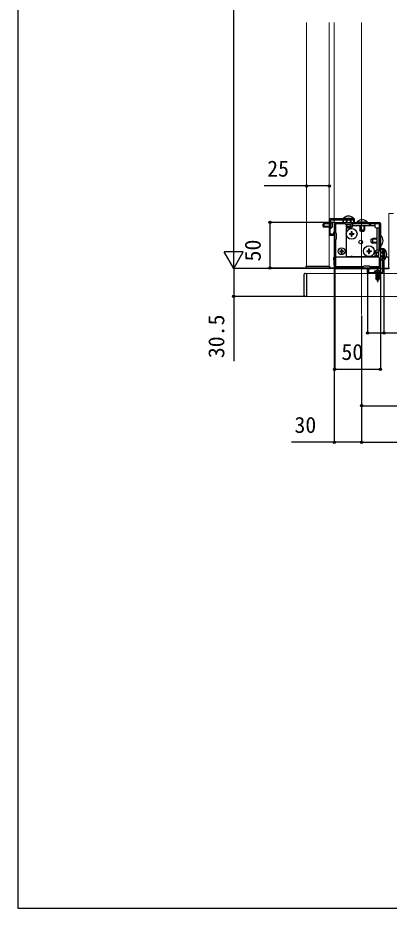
# Model space of a CAD drawing. Units: millimetres, scale not verified. Extents: x -1049 to 1051, y -1574 to 1565.
# Drawn here: x -1049 to -641, y -1574 to -598 of the extents above; entities that cross this region are included whole.
import ezdxf
from ezdxf.enums import TextEntityAlignment as Align

# ---------------------------------------------------------------- set-up
doc = ezdxf.new("R2010")
doc.units = ezdxf.units.MM
doc.header["$LTSCALE"] = 8
for name, color, linetype in [('0-3_YKK_11', 7, 'Continuous'), ('0-5_YKK_13', 4, 'Continuous'), ('0-6_YKK_D', 6, 'Continuous'), ('0-7_YKK_ZWAK', 7, 'Continuous')]:
    doc.layers.add(name, color=color, linetype=linetype)
doc.layers.add('0-4_YKK_12', color=2, linetype='Continuous', lineweight=18)
doc.styles.add('ＭＳ ゴシック', font='')
doc.styles.get('ＭＳ ゴシック').set_extended_font_data('MS Gothic')

msp = doc.modelspace()

# ---------------------------------------------------------------- linework, layer by layer
at = {"layer": '0-3_YKK_11'}
for p, q in [((-700.8, -871.504), (-700.8, -823.504)), ((-699.8, -822.504), (-651.8, -822.504)), ((-650.8, -823.504), (-650.8, -871.504)), ((-651.8, -872.504), (-699.8, -872.504))]:
    msp.add_line(p, q, dxfattribs=at)
for points in [[(-679.3, -818.504), (-706.8, -818.504), (-706.8, -836.504), (-701.3, -836.504), (-701.3, -833.504), (-702.1, -833.504), (-702.1, -835.404), (-705.7, -835.404), (-705.7, -825.962), (-705.82, -825.779), (-705.82, -825.229), (-705.7, -825.046), (-705.7, -820.604)], [(-704.7, -819.604), (-692, -819.604), (-692, -822.004), (-691.2, -822.004), (-691.2, -819.604), (-686.259, -819.604), (-686.075, -819.484), (-685.526, -819.484), (-685.342, -819.604), (-680.4, -819.604), (-680.4, -822.004), (-679.3, -822.004), (-679.3, -818.504)], [(-646.8, -851.004), (-646.8, -878.504), (-664.8, -878.504), (-664.8, -873.004), (-661.8, -873.004), (-661.8, -873.804), (-663.7, -873.804), (-663.7, -877.404), (-654.259, -877.404), (-654.075, -877.524), (-653.526, -877.524), (-653.342, -877.404), (-648.9, -877.404)], [(-647.9, -876.404), (-647.9, -863.704), (-650.3, -863.704), (-650.3, -862.904), (-647.9, -862.904), (-647.9, -857.962), (-647.78, -857.779), (-647.78, -857.229), (-647.9, -857.046), (-647.9, -852.104), (-650.3, -852.104), (-650.3, -851.004), (-646.8, -851.004)]]:
    msp.add_lwpolyline(points, dxfattribs=at)
msp.add_lwpolyline([(-682, -823.704), (-652, -823.704), (-652, -853.704), (-652.8, -854.504), (-652.8, -860.504), (-652, -861.304), (-652, -871.304), (-662, -871.304), (-662.8, -870.504), (-668.8, -870.504), (-669.6, -871.304), (-699.6, -871.304), (-699.6, -841.304), (-698.8, -840.504), (-698.8, -834.504), (-699.6, -833.704), (-699.6, -823.704), (-689.6, -823.704), (-688.8, -824.504), (-682.8, -824.504)], close=True, dxfattribs=at)
for centre, start, end in [((-704.7, -820.604), 90.00001, 179.99999), ((-699.8, -823.504), 90.00001, 179.99999), ((-651.8, -823.504), 0.00001, 89.99999), ((-699.8, -871.504), 180.00001, 269.99999), ((-651.8, -871.504), 270.00001, 359.99999), ((-648.9, -876.404), 270.00001, 359.99999)]:
    msp.add_arc(centre, 1, start, end, dxfattribs=at)
at = {"layer": '0-4_YKK_12'}
for p, q in [((-731.8, -603.106), (-731.8, -870.504)), ((-706.8, -870.504), (-706.8, -603.106)), ((-701.3, -603.106), (-701.3, -818.504)), ((-671.3, -603.106), (-671.3, -923.504)), ((-636.3, -812.504), (-641.3, -812.504)), ((-641.3, -860.504), (-641.3, -812.504)), ((-699.6, -860.504), (-652.774, -860.504)), ((-650.8, -860.504), (-647.9, -860.504)), ((-644.367, -860.504), (-641.3, -860.504))]:
    msp.add_line(p, q, dxfattribs=at)
for points in [[(-701.3, -819.604), (-701.3, -860.504), (-700.8, -860.504)], [(-171.557, -878.504), (-731.8, -878.504), (-731.8, -903.504), (-171.557, -903.504)]]:
    msp.add_lwpolyline(points, dxfattribs=at)
at = {"layer": '0-5_YKK_13'}
for p, q in [((-679.9, -818.504), (-691.7, -818.504)), ((-688.3, -819.604), (-688.3, -822.504)), ((-687.646, -819.604), (-687.646, -822.504)), ((-683.955, -819.604), (-683.955, -822.504)), ((-683.3, -819.604), (-683.3, -822.504)), ((-679.9, -817.995), (-679.9, -818.504)), ((-713.7, -824.204), (-712.3, -823.504)), ((-713.7, -826.804), (-713.7, -824.204)), ((-713.7, -826.804), (-712.3, -827.504)), ((-706.8, -824.159), (-713.609, -824.159)), ((-706.8, -826.85), (-713.609, -826.85)), ((-706.8, -823.504), (-712.3, -823.504)), ((-705.7, -829.254), (-705.7, -821.754)), ((-705.192, -829.254), (-705.7, -829.254)), ((-688.3, -824.504), (-688.3, -826.804)), ((-687.5, -828.504), (-688.3, -826.804)), ((-688.3, -828.704), (-688.3, -860.004)), ((-683.8, -828.704), (-688.3, -828.704)), ((-687.646, -824.504), (-687.646, -828.195)), ((-684.1, -828.504), (-687.5, -828.504)), ((-684.1, -828.504), (-683.3, -826.804)), ((-683.955, -824.504), (-683.955, -828.195)), ((-681.3, -823.704), (-657, -823.704)), ((-681.3, -823.704), (-681.3, -826.204)), ((-657, -826.204), (-681.3, -826.204)), ((-664.9, -822.504), (-676.7, -822.504)), ((-673.3, -826.204), (-673.3, -830.804)), ((-672.646, -826.204), (-672.646, -832.195)), ((-668.955, -826.204), (-668.955, -832.195)), ((-664.9, -821.995), (-664.9, -822.504)), ((-663.166, -823.704), (-663.166, -826.204)), ((-661.434, -823.704), (-661.434, -826.204)), ((-657, -823.704), (-657, -826.204)), ((-654.5, -828.704), (-654.5, -853.004)), ((-684.8, -834.654), (-684.8, -835.354)), ((-684.8, -834.654), (-683.15, -834.654)), ((-684.8, -835.354), (-683.15, -835.354)), ((-682.65, -832.504), (-681.95, -832.504)), ((-682.65, -832.504), (-682.65, -834.154)), ((-682.65, -835.854), (-682.65, -837.504)), ((-682.65, -837.504), (-681.95, -837.504)), ((-681.95, -832.504), (-681.95, -834.154)), ((-681.95, -835.854), (-681.95, -837.504)), ((-681.45, -834.654), (-679.8, -834.654)), ((-681.45, -835.354), (-679.8, -835.354)), ((-679.8, -834.654), (-679.8, -835.354)), ((-672.5, -832.504), (-673.3, -830.804)), ((-669.1, -832.504), (-672.5, -832.504)), ((-669.1, -832.504), (-668.3, -830.804)), ((-650.8, -848.404), (-650.8, -836.604)), ((-660.8, -840.804), (-659.1, -840.004)), ((-660.8, -844.204), (-660.8, -840.804)), ((-660.8, -844.204), (-659.1, -845.004)), ((-654.5, -840.659), (-660.491, -840.659)), ((-654.5, -844.35), (-660.491, -844.35)), ((-654.5, -840.004), (-659.1, -840.004)), ((-650.292, -848.404), (-650.8, -848.404)), ((-695.35, -853.654), (-695.35, -854.354)), ((-695.35, -853.654), (-694.15, -853.654)), ((-695.35, -854.354), (-694.15, -854.354)), ((-693.65, -851.954), (-692.95, -851.954)), ((-693.65, -851.954), (-693.65, -853.154)), ((-693.65, -854.854), (-693.65, -856.054)), ((-693.65, -856.054), (-692.95, -856.054)), ((-692.95, -851.954), (-692.95, -853.154)), ((-692.95, -854.854), (-692.95, -856.054)), ((-692.45, -853.654), (-691.25, -853.654)), ((-692.45, -854.354), (-691.25, -854.354)), ((-691.25, -853.654), (-691.25, -854.354)), ((-665.8, -853.654), (-665.8, -854.354)), ((-665.8, -853.654), (-664.15, -853.654)), ((-665.8, -854.354), (-664.15, -854.354)), ((-663.65, -851.504), (-662.95, -851.504)), ((-663.65, -851.504), (-663.65, -853.154)), ((-663.65, -854.854), (-663.65, -856.504)), ((-663.65, -856.504), (-662.95, -856.504)), ((-662.95, -851.504), (-662.95, -853.154)), ((-662.95, -854.854), (-662.95, -856.504)), ((-662.45, -853.654), (-660.8, -853.654)), ((-662.45, -854.354), (-660.8, -854.354)), ((-660.8, -853.654), (-660.8, -854.354)), ((-657, -855.504), (-657, -860.004)), ((-656.8, -855.804), (-655.1, -855.004)), ((-656.8, -855.804), (-656.8, -859.204)), ((-652.8, -855.659), (-656.491, -855.659)), ((-652, -853.004), (-654.5, -853.004)), ((-647.9, -855.004), (-650.8, -855.004)), ((-647.9, -855.659), (-650.8, -855.659)), ((-646.292, -851.604), (-646.8, -851.604)), ((-646.8, -851.604), (-646.8, -863.404)), ((-652.774, -860.504), (-699.6, -860.504)), ((-683.166, -860.004), (-688.3, -860.004)), ((-663.166, -860.004), (-681.434, -860.004)), ((-657, -860.004), (-661.434, -860.004)), ((-656.8, -859.204), (-655.1, -860.004)), ((-652.8, -859.35), (-656.491, -859.35)), ((-652.8, -860.004), (-655.1, -860.004)), ((-647.9, -859.35), (-650.8, -859.35)), ((-647.9, -860.004), (-650.8, -860.004)), ((-647.9, -860.504), (-650.8, -860.504)), ((-641.3, -860.504), (-644.367, -860.504)), ((-641.3, -872.504), (-641.3, -860.504)), ((-733.362, -878.3), (-731.8, -878.204)), ((-732.1, -870.504), (-706.5, -870.504)), ((-732.005, -872.065), (-732.1, -870.504)), ((-731.8, -878.204), (-731.8, -903.804)), ((-730.707, -873.004), (-731.007, -873.004)), ((-707.894, -873.004), (-730.707, -873.004)), ((-707.594, -873.004), (-707.894, -873.004)), ((-706.5, -870.504), (-706.596, -872.065)), ((-664.8, -873.504), (-700.065, -873.504)), ((-647.9, -873.504), (-661.8, -873.504)), ((-657.55, -876.895), (-657.55, -877.404)), ((-657.55, -877.404), (-650.05, -877.404)), ((-655.146, -878.504), (-655.146, -885.313)), ((-653.8, -872.404), (-653.8, -887.904)), ((-652.455, -878.504), (-652.455, -885.313)), ((-651.8, -878.504), (-651.8, -884.004)), ((-641.3, -873.504), (-646.8, -873.504)), ((-641.3, -872.504), (-641.3, -873.504)), ((-640.8, -873.004), (-641.3, -873.004)), ((-734.3, -879.597), (-734.3, -879.298)), ((-734.3, -902.411), (-734.3, -879.597)), ((-655.1, -885.404), (-655.8, -884.004)), ((-655.1, -885.404), (-652.5, -885.404)), ((-652.5, -885.404), (-651.8, -884.004)), ((-734.3, -902.711), (-734.3, -902.411)), ((-731.8, -903.804), (-733.362, -903.709))]:
    msp.add_line(p, q, dxfattribs=at)
for points in [[(-679.9, -817.995), (-691.7, -817.995), (-691.7, -818.504)], [(-706.8, -827.504), (-712.3, -827.504), (-712.3, -823.504)], [(-705.192, -829.254), (-705.192, -821.754), (-705.7, -821.754)], [(-683.3, -824.504), (-683.3, -826.804), (-688.3, -826.804)], [(-664.9, -821.995), (-676.7, -821.995), (-676.7, -822.504)], [(-668.3, -826.204), (-668.3, -830.804), (-673.3, -830.804)], [(-652, -853.004), (-652, -828.704), (-654.5, -828.704)], [(-650.292, -848.404), (-650.292, -836.604), (-650.8, -836.604)], [(-654.5, -845.004), (-659.1, -845.004), (-659.1, -840.004)], [(-652.8, -855.004), (-655.1, -855.004), (-655.1, -860.004)], [(-646.292, -851.604), (-646.292, -863.404), (-646.8, -863.404)], [(-701.063, -872.565), (-701.8, -860.504), (-700.799, -860.504)], [(-657.55, -876.895), (-650.05, -876.895), (-650.05, -877.404)], [(-655.85, -875.395), (-654.945, -877.251), (-653.8, -877.859)], [(-655.8, -878.504), (-655.8, -884.004), (-651.8, -884.004)], [(-651.75, -875.395), (-652.655, -877.251), (-653.8, -877.859)]]:
    msp.add_lwpolyline(points, dxfattribs=at)
for centre, radius in [((-682.3, -835.004), 5.9), ((-672.3, -844.004), 2), ((-663.3, -854.004), 5.9), ((-693.3, -854.004), 3.75)]:
    msp.add_circle(centre, radius, dxfattribs=at)
for centre, radius, start, end in [((-685.8, -823.737), 8.232, 44.2189, 135.7811), ((-670.8, -827.737), 8.232, 44.2189, 135.7811), ((-707.727, -825.504), 4.527, 304.06671, 55.93329), ((-683.8, -826.204), 2.5, 270, 0), ((-654.5, -826.204), 2.5, 180, 270), ((-683.15, -834.154), 0.5, 270, 0), ((-683.15, -835.854), 0.5, 0, 90), ((-681.45, -834.154), 0.5, 180, 270), ((-681.45, -835.854), 0.5, 90, 180), ((-656.033, -842.504), 8.232, 314.2189, 45.7811), ((-694.15, -853.154), 0.5, 270, 0), ((-694.15, -854.854), 0.5, 0, 90), ((-692.45, -853.154), 0.5, 180, 270), ((-692.45, -854.854), 0.5, 90, 180), ((-664.15, -853.154), 0.5, 270, 0), ((-664.15, -854.854), 0.5, 0, 90), ((-662.45, -853.154), 0.5, 180, 270), ((-662.45, -854.854), 0.5, 90, 180), ((-654.5, -855.504), 2.5, 90, 180), ((-652.033, -857.504), 8.232, 314.2189, 45.7811), ((-682.3, -860.504), 1, 30, 150), ((-662.3, -860.504), 1, 30, 150), ((-733.3, -879.298), 1, 93.5, 180), ((-731.007, -872.004), 1, 183.5, 270), ((-707.594, -872.004), 1, 270, 356.5), ((-700.065, -872.504), 1, 183.5, 270), ((-653.8, -879.431), 4.527, 34.06671, 145.93329), ((-733.3, -902.711), 1, 180, 266.5)]:
    msp.add_arc(centre, radius, start, end, dxfattribs=at)
at = {"layer": '0-6_YKK_D'}
for p, q in [((-811.8, -852.004), (-811.8, -184.004)), ((-700.8, -822.504), (-772.8, -822.504)), ((-771.8, -872.504), (-771.8, -822.504)), ((-811.8, -873.004), (-811.8, -836.631)), ((-811.8, -873.004), (-822.3, -854.818)), ((-801.3, -854.818), (-822.3, -854.818)), ((-811.8, -873.004), (-801.3, -854.818)), ((-701.3, -861.504), (-701.3, -1064.504)), ((-641.8, -873.004), (-812.8, -873.004)), ((-641.8, -873.004), (-812.8, -873.004)), ((-700.8, -872.504), (-772.8, -872.504)), ((-700.8, -872.504), (-700.8, -984.504)), ((-650.8, -872.504), (-650.8, -984.504)), ((-664.8, -879.004), (-664.8, -944.504)), ((-646.8, -879.004), (-646.8, -944.504)), ((-732.8, -903.504), (-812.8, -903.504)), ((-671.3, -924.504), (-671.3, -1064.504)), ((-671.3, -924.504), (-671.3, -1064.504)), ((-671.3, -946.834), (-671.3, -1024.504)), ((-700.8, -983.504), (-650.8, -983.504)), ((-671.3, -1023.504), (648.7, -1023.504)), ((-671.3, -1063.504), (809.7, -1063.504))]:
    msp.add_line(p, q, dxfattribs=at)
for points in [[(-706.8, -782.504), (-731.8, -782.504), (-778.263, -782.504)], [(-811.8, -873.004), (-811.8, -903.504), (-811.8, -974.513)], [(-664.8, -943.504), (-646.8, -943.504), (-602.11, -943.504)], [(-671.3, -1063.504), (-701.3, -1063.504), (-748.31, -1063.504)]]:
    msp.add_lwpolyline(points, dxfattribs=at)
for centre in [(-731.8, -782.504), (-706.8, -782.504), (-771.8, -822.504), (-771.8, -872.504), (-811.8, -903.504), (-664.8, -943.504), (-646.8, -943.504), (-700.8, -983.504), (-650.8, -983.504), (-671.3, -1023.504), (-701.3, -1063.504), (-671.3, -1063.504), (-671.3, -1063.504)]:
    msp.add_circle(centre, 1.275, dxfattribs=at)
at = {"layer": '0-7_YKK_ZWAK'}
msp.add_line((-1048.8, 1485.7), (-1048.8, -1574.3), dxfattribs=at)
msp.add_lwpolyline([(-1048.8, -1574.3), (1051.2, -1574.3), (1051.2, 1485.7)], dxfattribs=at)

# ---------------------------------------------------------------- texts
at = {"layer": '0-6_YKK_D', "style": 'ＭＳ ゴシック'}
for s, p in [('25', (-775.036, -777.504)), ('50', (-693.528, -978.504)), ('30', (-745.082, -1058.504))]:
    msp.add_text(s, height=17.6, dxfattribs=at).set_placement(p, align=Align.BOTTOM_LEFT)
for s, p in [('50', (-776.8, -865.231)), ('30.5', (-816.8, -971.286))]:
    msp.add_text(s, height=17.6, rotation=90, dxfattribs=at).set_placement(p, align=Align.BOTTOM_LEFT)

doc.saveas('drawing.dxf')
